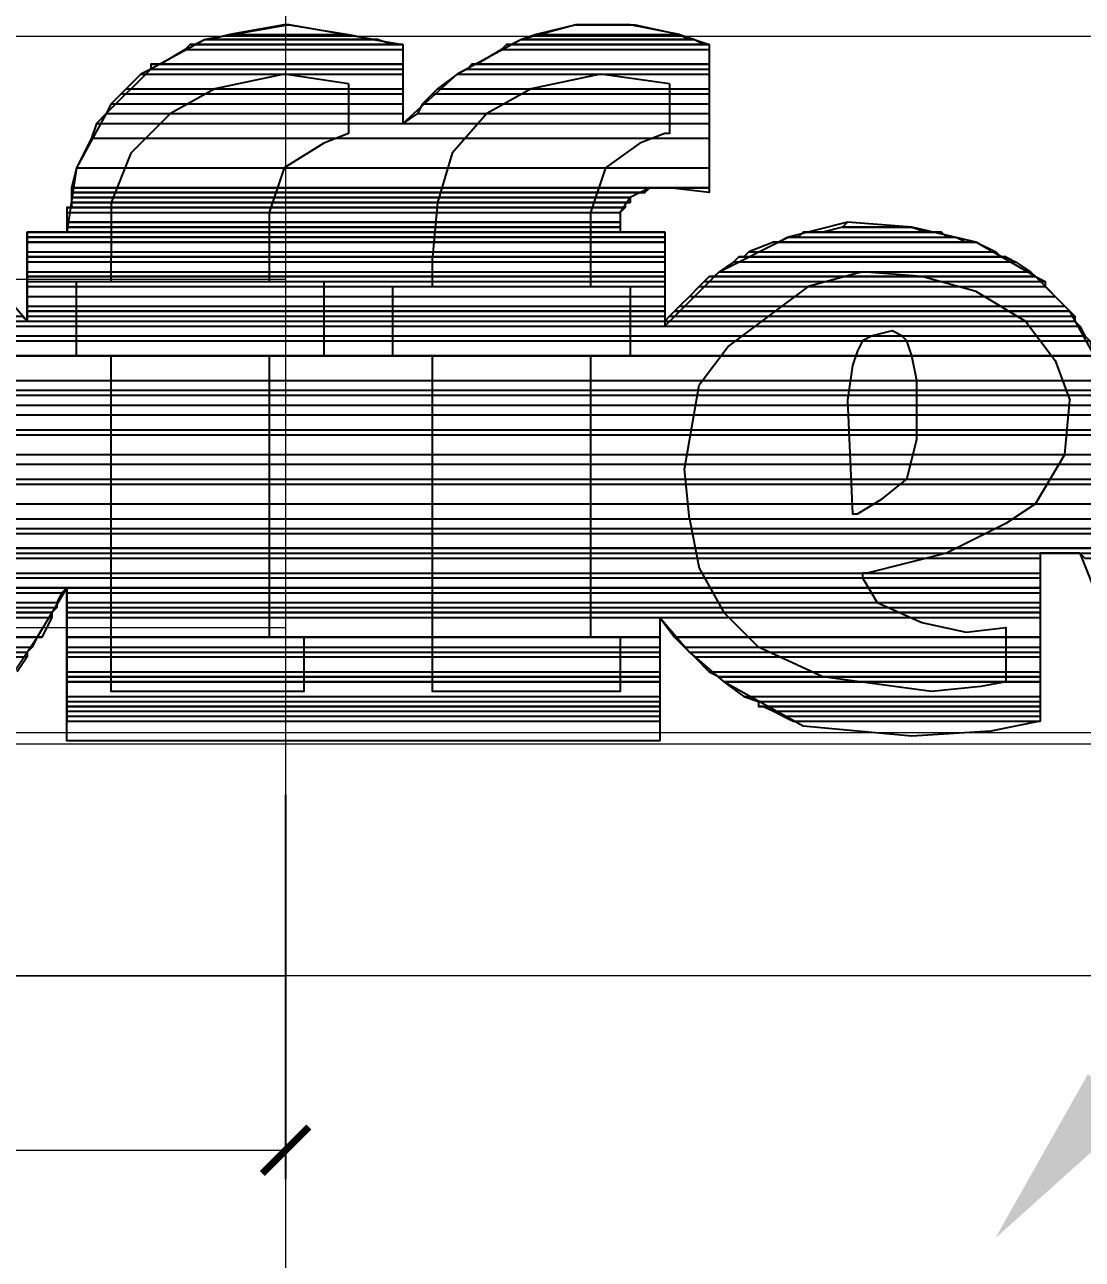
# Model space of a CAD drawing. Header units: millimetres. Extents: x 210628 to 232146, y -111309 to -91563.
# Drawn here: x 213888.7 to 213934.2, y -107154 to -107100.8 of the extents above; entities that cross this region are included whole.
import ezdxf
from ezdxf import colors
from ezdxf.entities.mleader import LeaderData, LeaderLine
from ezdxf.math import Vec2, Vec3

# ---------------------------------------------------------------- set-up
doc = ezdxf.new("R2010")
doc.units = ezdxf.units.MM
doc.header["$PDMODE"] = 2
doc.layers.get('0').update_dxf_attribs({"lineweight": 20})
for name, color, linetype, lineweight in [('ahsap gor', 24, 'Continuous', 20), ('demir-1', 103, 'Continuous', 20), ('KP', 167, 'Continuous', 30), ('t_görünüş', 45, 'Continuous', 25), ('t_tarama', 253, 'Continuous', 5), ('t_yazı', 23, 'Continuous', 25), ('ölçü', 251, 'Continuous', 5)]:
    doc.layers.add(name, color=color, linetype=linetype, lineweight=lineweight)
doc.styles.add('text2', font='calibri.ttf', dxfattribs={"width": 0.8})
doc.styles.add('Ölçü50', font='calibri.ttf', dxfattribs={"width": 0.7})
doc.dimstyles.new('olcu10', dxfattribs={"dimtxt": 9, "dimasz": 2, "dimexe": 1.25, "dimexo": 0.625, "dimgap": 0.5, "dimtad": 1, "dimdec": 1, "dimrnd": 0.5, "dimzin": 9, "dimtxsty": 'Ölçü50', "dimblk": 'ARCHTICK', "dimcen": 2, "dimclrd": 256, "dimclre": 256, "dimclrt": 6, "dimazin": 2, "dimtfac": 1, "dimtdec": 1, "dimtix": 1, "dimtmove": 0, "dimatfit": 3, "dimldrblk": 'ARCHTICK', "dimfxl": 1, "dimlwd": -1, "dimarcsym": 0})

# ---------------------------------------------------------------- blocks, each defined once
blk = doc.blocks.new('_ArchTick')
at = {"color": 0, "linetype": 'ByBlock', "const_width": 0.15}
blk.add_lwpolyline([(-0.5, -0.5), (0.5, 0.5)], dxfattribs=at)
blk = doc.blocks.new('*D98')
at = {"layer": 'DEFPOINTS', "color": 0, "transparency": 16777216}
for p in [(213657.886, -107133.368), (213899.884, -107133.368), (213899.884, -107149.3)]:
    blk.add_point(p, dxfattribs=at)
at = {"layer": 'ölçü', "lineweight": -2, "transparency": 16777216}
for p, q in [((213657.886, -107133.993), (213657.886, -107150.55)), ((213899.884, -107133.993), (213899.884, -107150.55))]:
    blk.add_line(p, q, dxfattribs=at)
at = {"layer": 'ölçü', "transparency": 16777216}
blk.add_line((213657.886, -107149.3), (213899.884, -107149.3), dxfattribs=at)
at = {"layer": 'ölçü', "transparency": 16777216, "xscale": 2, "yscale": 2, "zscale": 2, "rotation": 180}
blk.add_blockref('_ArchTick', (213657.886, -107149.3), dxfattribs=at)
at = {"layer": 'ölçü', "transparency": 16777216, "xscale": 2, "yscale": 2, "zscale": 2}
blk.add_blockref('_ArchTick', (213899.884, -107149.3), dxfattribs=at)
at = {"layer": 'ölçü', "color": 6, "transparency": 16777216, "insert": (213778.885, -107144.234), "char_height": 9, "attachment_point": 5, "style": 'Ölçü50'}
blk.add_mtext('242', dxfattribs=at)
blk = doc.blocks.new('logolutabela')
at = {"layer": 't_görünüş'}
for points in [[(410.55, 40.289), (405.727, 41.14), (400.903, 40.289)], [(405.444, 41.14), (402.322, 40.573), (409.131, 40.573)], [(405.444, 41.14), (405.727, 41.14), (409.131, 40.573)], [(428.141, 40.573), (425.304, 41.14), (422.183, 41.14), (419.062, 40.289)], [(422.183, 41.14), (419.913, 40.573), (428.141, 40.573)], [(423.035, 41.14), (422.183, 41.14), (425.588, 41.14)], [(422.183, 41.14), (425.588, 41.14), (428.141, 40.573)], [(423.035, 41.14), (425.588, 41.14)], [(402.322, 40.573), (401.187, 40.289), (410.55, 40.289)], [(402.322, 40.573), (409.131, 40.573), (410.55, 40.289)], [(419.913, 40.573), (419.062, 40.289), (428.709, 40.289)], [(419.913, 40.573), (428.141, 40.573), (428.709, 40.289)], [(428.141, 40.573), (429.844, 40.005), (429.844, 31.493), (427.574, 31.777), (426.439, 31.777), (425.304, 31.21), (424.736, 30.359), (424.736, 29.223), (427.29, 29.223), (427.29, 23.833), (430.411, 26.954), (434.383, 28.941)], [(400.903, 40.289), (397.783, 38.586), (395.229, 36.034), (393.527, 32.912), (392.959, 29.223)], [(399.768, 39.722), (398.351, 38.87), (412.253, 38.87)], [(400.052, 40.005), (399.768, 39.722), (412.253, 39.722)], [(399.768, 39.722), (412.253, 39.722), (412.253, 38.87)], [(400.336, 40.005), (400.052, 40.005), (412.253, 40.005)], [(400.052, 40.005), (412.253, 40.005), (412.253, 39.722)], [(400.903, 40.289), (400.336, 40.005), (411.685, 40.005)], [(400.336, 40.005), (412.253, 40.005)], [(401.187, 40.289), (400.903, 40.289), (410.55, 40.289)], [(400.903, 40.289), (410.834, 40.289)], [(400.903, 40.289), (410.834, 40.289), (411.685, 40.005)], [(410.55, 40.289), (412.253, 40.005), (412.253, 35.466)], [(419.062, 40.289), (415.374, 38.303), (412.253, 35.466)], [(417.927, 39.722), (416.508, 38.87), (429.844, 38.87)], [(418.211, 40.005), (417.927, 39.722), (429.844, 39.722)], [(417.927, 39.722), (429.844, 39.722), (429.844, 38.87)], [(418.495, 40.005), (418.211, 40.005), (429.844, 40.005)], [(418.211, 40.005), (429.844, 40.005), (429.844, 39.722)], [(419.062, 40.289), (418.495, 40.005), (429.56, 40.005)], [(418.495, 40.005), (429.844, 40.005)], [(419.062, 40.289), (428.993, 40.289)], [(419.062, 40.289), (428.993, 40.289), (429.56, 40.005)], [(397.216, 38.303), (396.364, 37.453), (412.253, 37.453)], [(397.783, 38.586), (397.216, 38.303), (412.253, 38.303)], [(397.216, 38.303), (412.253, 38.303), (412.253, 37.453)], [(398.351, 38.87), (397.783, 38.87), (412.253, 38.87)], [(397.783, 38.87), (397.783, 38.586), (412.253, 38.586)], [(397.783, 38.87), (412.253, 38.87), (412.253, 38.586)], [(397.783, 38.586), (412.253, 38.586), (412.253, 38.303)], [(409.131, 37.735), (405.444, 38.303), (401.471, 37.453)], [(415.374, 38.303), (414.239, 37.453), (429.844, 37.453)], [(415.942, 38.586), (415.374, 38.303), (429.844, 38.303)], [(415.374, 38.303), (429.844, 38.303), (429.844, 37.453)], [(416.224, 38.87), (415.942, 38.586), (429.844, 38.586)], [(415.942, 38.586), (429.844, 38.586), (429.844, 38.303)], [(416.508, 38.87), (416.224, 38.87), (429.844, 38.87)], [(416.224, 38.87), (429.844, 38.87), (429.844, 38.586)], [(427.574, 37.735), (423.602, 38.303), (419.63, 37.453)], [(409.131, 37.735), (409.131, 34.899), (407.714, 34.331), (405.444, 32.912), (404.592, 30.359), (404.592, 26.387), (407.714, 26.387), (407.714, 22.13), (404.592, 22.13), (404.592, 5.958), (406.579, 5.958)], [(427.574, 37.735), (427.574, 34.899), (427.29, 34.899), (425.871, 34.331), (423.886, 32.912), (423.035, 30.359), (423.035, 26.103), (425.304, 26.103), (425.304, 22.13), (423.035, 22.13), (423.035, 5.958), (424.736, 5.958)], [(401.471, 37.453), (398.918, 36.034), (396.648, 33.764), (395.513, 30.926), (395.513, 27.806)], [(396.08, 37.169), (395.513, 36.601), (412.253, 36.601)], [(396.364, 37.453), (396.08, 37.169), (412.253, 37.169)], [(396.08, 37.169), (412.253, 37.169), (412.253, 36.601)], [(396.364, 37.453), (412.253, 37.453), (412.253, 37.169)], [(413.955, 37.169), (413.388, 36.601), (429.844, 36.601)], [(414.239, 37.453), (413.955, 37.169), (429.844, 37.169)], [(419.63, 37.453), (417.076, 36.034), (415.09, 33.764), (414.239, 30.926), (413.955, 27.806)], [(413.955, 37.169), (429.844, 37.169), (429.844, 36.601)], [(414.239, 37.453), (429.844, 37.453), (429.844, 37.169)], [(395.513, 36.601), (395.229, 36.034), (412.253, 36.034)], [(395.513, 36.601), (412.253, 36.601), (412.253, 36.034)], [(413.388, 36.601), (413.104, 36.034), (429.844, 36.034)], [(413.388, 36.601), (429.844, 36.601), (429.844, 36.034)], [(394.662, 35.466), (394.378, 34.615), (429.844, 34.615)], [(395.229, 36.034), (394.662, 35.466), (412.253, 35.466)], [(394.662, 35.466), (429.844, 35.466), (429.844, 34.615)], [(395.229, 36.034), (412.253, 36.034), (412.253, 35.466)], [(413.104, 36.034), (412.253, 35.466), (429.844, 35.466)], [(413.104, 36.034), (429.844, 36.034), (429.844, 35.466)], [(394.378, 34.615), (393.527, 32.912), (429.844, 32.912)], [(394.378, 34.615), (429.844, 34.615), (429.844, 32.912)], [(393.527, 32.912), (393.243, 31.777), (429.844, 31.777)], [(393.527, 32.912), (429.844, 32.912), (429.844, 31.777)], [(393.243, 31.777), (393.243, 31.493), (426.155, 31.493)], [(393.243, 31.777), (426.439, 31.777), (426.155, 31.493)], [(393.243, 31.493), (426.155, 31.493), (425.871, 31.493)], [(393.243, 31.493), (393.243, 31.21), (425.304, 31.21)], [(393.243, 31.493), (425.871, 31.493), (425.304, 31.21)], [(393.243, 31.21), (393.243, 30.926), (425.304, 30.926)], [(393.243, 31.21), (425.304, 31.21), (425.304, 30.926)], [(426.439, 31.777), (429.844, 31.777)], [(427.006, 31.777), (429.844, 31.777)], [(427.574, 31.777), (429.844, 31.777), (429.844, 31.493)], [(393.243, 30.642), (392.959, 30.642), (425.02, 30.642)], [(392.959, 30.642), (392.959, 30.359), (424.736, 30.359)], [(392.959, 30.642), (425.02, 30.642), (424.736, 30.359)], [(393.243, 30.926), (425.304, 30.926), (425.02, 30.926)], [(393.243, 30.926), (393.243, 30.642), (425.02, 30.642)], [(393.243, 30.926), (425.02, 30.926), (425.02, 30.642)], [(392.959, 30.359), (392.959, 29.791), (424.736, 29.791)], [(392.959, 30.359), (424.736, 30.359), (424.736, 29.791)], [(392.959, 29.791), (392.959, 29.507), (424.736, 29.507)], [(392.959, 29.791), (424.736, 29.791), (424.736, 29.507)], [(445.165, 28.657), (441.476, 29.507), (437.788, 29.791), (434.383, 28.941)], [(437.788, 29.791), (437.504, 29.507), (441.476, 29.507)], [(390.69, 29.223), (390.69, 28.941), (427.29, 28.941)], [(390.69, 29.223), (427.29, 29.223), (427.29, 28.941)], [(390.69, 24.117), (390.69, 29.223), (392.959, 29.223)], [(392.959, 29.507), (392.959, 29.223), (424.736, 29.223)], [(392.959, 29.507), (424.736, 29.507), (424.736, 29.223)], [(435.234, 29.223), (434.951, 28.941), (443.462, 28.941)], [(435.802, 29.223), (435.234, 29.223), (443.179, 29.223)], [(435.234, 29.223), (443.179, 29.223), (443.462, 28.941)], [(436.086, 29.223), (435.802, 29.223), (442.895, 29.223)], [(435.802, 29.223), (443.179, 29.223)], [(436.369, 29.223), (436.086, 29.223), (442.611, 29.223)], [(436.086, 29.223), (442.895, 29.223)], [(437.504, 29.507), (436.369, 29.223), (442.327, 29.223)], [(436.369, 29.223), (442.611, 29.223)], [(437.504, 29.507), (441.476, 29.507), (442.327, 29.223)], [(390.69, 28.941), (390.69, 28.657), (427.29, 28.657)], [(390.69, 28.941), (427.29, 28.941), (427.29, 28.657)], [(390.69, 28.657), (390.69, 28.089), (427.29, 28.089)], [(390.69, 28.657), (427.29, 28.657), (427.29, 28.089)], [(433.532, 28.657), (432.114, 28.089), (446.3, 28.089)], [(433.816, 28.657), (433.532, 28.657), (444.881, 28.657)], [(433.532, 28.657), (445.165, 28.657)], [(433.532, 28.657), (445.165, 28.657), (446.3, 28.089)], [(434.383, 28.941), (433.816, 28.657), (444.597, 28.657)], [(433.816, 28.657), (444.881, 28.657)], [(434.951, 28.941), (434.383, 28.941), (444.03, 28.941)], [(434.383, 28.941), (444.03, 28.941), (444.597, 28.657)], [(434.951, 28.941), (444.03, 28.941)], [(448.57, 26.671), (445.165, 28.657)], [(390.69, 24.117), (388.704, 26.387), (386.434, 27.806)], [(390.69, 28.089), (390.69, 27.806), (427.29, 27.806)], [(390.69, 28.089), (427.29, 28.089), (427.29, 27.806)], [(390.69, 27.806), (390.69, 27.522), (427.29, 27.522)], [(390.69, 27.806), (427.29, 27.806), (427.29, 27.522)], [(406.579, 5.958), (406.579, 2.838), (395.513, 2.838), (395.513, 22.13), (393.527, 22.13), (393.527, 26.387), (395.513, 26.387), (395.513, 27.806)], [(424.736, 5.958), (424.736, 2.838), (413.955, 2.838), (413.955, 22.13), (411.685, 22.13), (411.685, 26.103), (413.955, 26.103), (413.955, 27.806)], [(431.546, 27.806), (431.263, 27.522), (447.435, 27.522)], [(431.83, 27.806), (431.546, 27.806), (446.868, 27.806)], [(431.546, 27.806), (446.868, 27.806), (447.435, 27.522)], [(432.114, 28.089), (431.83, 27.806), (446.584, 27.806)], [(431.83, 27.806), (446.868, 27.806)], [(432.114, 28.089), (446.3, 28.089), (446.584, 27.806)], [(390.69, 27.522), (390.69, 26.954), (427.29, 26.954)], [(390.69, 27.522), (427.29, 27.522), (427.29, 26.954)], [(390.69, 26.954), (390.69, 26.671), (427.29, 26.671)], [(390.69, 26.954), (427.29, 26.954), (427.29, 26.671)], [(430.411, 26.954), (430.128, 26.671), (448.57, 26.671)], [(431.263, 27.522), (430.411, 26.954), (448.286, 26.954)], [(430.411, 26.954), (448.286, 26.954), (448.57, 26.671)], [(431.263, 27.522), (447.435, 27.522), (448.286, 26.954)], [(445.165, 25.819), (442.044, 26.671), (438.639, 26.954), (435.518, 26.103)], [(390.69, 26.671), (390.69, 26.387), (427.29, 26.387)], [(390.69, 26.671), (427.29, 26.671), (427.29, 26.387)], [(390.69, 26.387), (390.69, 26.103), (427.29, 26.103)], [(390.69, 26.387), (427.29, 26.387), (427.29, 26.103)], [(429.56, 26.387), (429.276, 26.103), (449.138, 26.103)], [(429.844, 26.671), (429.56, 26.387), (449.138, 26.387)], [(429.56, 26.387), (449.138, 26.387), (449.138, 26.103)], [(430.128, 26.671), (429.844, 26.671), (448.57, 26.671)], [(429.844, 26.671), (448.57, 26.671), (449.138, 26.387)], [(451.974, 22.13), (450.555, 24.684), (448.57, 26.671)], [(390.69, 26.103), (390.69, 25.536), (427.29, 25.536)], [(390.69, 26.103), (427.29, 26.103), (427.29, 25.536)], [(390.69, 25.536), (390.69, 24.968), (427.29, 24.968)], [(390.69, 25.536), (427.29, 25.536), (427.29, 24.968)], [(428.709, 25.536), (428.141, 24.968), (450.272, 24.968)], [(429.276, 26.103), (428.709, 25.536), (449.704, 25.536)], [(428.709, 25.536), (449.704, 25.536), (450.272, 24.968)], [(429.276, 26.103), (449.138, 26.103), (449.704, 25.536)], [(435.518, 26.103), (433.248, 24.4)], [(445.165, 25.819), (448.003, 24.117), (449.704, 21.847), (450.555, 19.578)], [(390.69, 24.968), (390.69, 24.684), (427.29, 24.684)], [(390.69, 24.968), (427.29, 24.968), (427.29, 24.684)], [(428.141, 24.968), (427.858, 24.684), (450.555, 24.684)], [(428.141, 24.968), (450.272, 24.968), (450.555, 24.684)], [(367.424, 24.117), (367.14, 23.833), (427.29, 23.833)], [(367.707, 24.4), (367.424, 24.117), (390.69, 24.117)], [(367.424, 24.117), (427.29, 24.117), (427.29, 23.833)], [(367.707, 24.4), (390.406, 24.4), (390.69, 24.117)], [(390.69, 24.684), (390.69, 24.4), (427.29, 24.4)], [(390.69, 24.684), (427.29, 24.684), (427.29, 24.4)], [(390.69, 24.4), (390.69, 24.117), (427.29, 24.117)], [(390.69, 24.4), (427.29, 24.4), (427.29, 24.117)], [(427.574, 24.4), (427.29, 24.117), (450.839, 24.117)], [(427.29, 24.117), (427.29, 23.833), (451.123, 23.833)], [(427.29, 24.117), (450.839, 24.117), (451.123, 23.833)], [(427.858, 24.684), (427.574, 24.4), (450.839, 24.4)], [(427.574, 24.4), (450.839, 24.4), (450.839, 24.117)], [(427.858, 24.684), (450.555, 24.684), (450.839, 24.4)], [(433.248, 24.4), (430.979, 22.698), (429.276, 20.429)], [(367.14, 23.833), (366.572, 23.266), (451.407, 23.266)], [(367.14, 23.833), (451.123, 23.833), (451.407, 23.266)], [(438.356, 13.051), (439.775, 13.902), (441.192, 15.037), (441.76, 17.307), (441.76, 20.713), (441.476, 22.13), (441.192, 22.982), (440.91, 23.266), (440.342, 23.549), (439.207, 23.266), (438.639, 22.982), (438.356, 22.414), (438.072, 21.563), (437.788, 19.578), (438.072, 13.051), (438.356, 13.051)], [(366.29, 22.982), (366.006, 22.13), (451.974, 22.13)], [(366.572, 23.266), (366.29, 22.982), (451.69, 22.982)], [(366.29, 22.982), (451.69, 22.982), (451.974, 22.13)], [(366.572, 23.266), (451.407, 23.266), (451.69, 22.982)], [(366.006, 22.13), (365.438, 20.713), (491.979, 20.713)], [(366.006, 22.13), (494.249, 22.13), (491.979, 20.713)], [(365.438, 20.713), (365.155, 20.145), (491.128, 20.145)], [(365.438, 20.713), (491.979, 20.713), (491.128, 20.145)], [(365.155, 19.861), (364.871, 19.294), (491.979, 19.294)], [(365.155, 20.145), (365.155, 19.861), (491.412, 19.861)], [(365.155, 20.145), (491.128, 20.145), (491.412, 19.861)], [(365.155, 19.861), (491.412, 19.861), (491.979, 19.294)], [(428.709, 12.767), (428.425, 15.605), (429.276, 20.429)], [(364.871, 19.294), (364.871, 18.726), (492.547, 18.726)], [(364.871, 19.294), (491.979, 19.294), (492.547, 18.726)], [(448.57, 13.619), (450.272, 16.456), (450.555, 19.578)], [(364.871, 18.726), (364.587, 17.875), (493.398, 17.875)], [(364.871, 18.726), (492.547, 18.726), (493.398, 17.875)], [(364.587, 17.875), (364.587, 17.591), (493.398, 17.591)], [(364.587, 17.875), (493.398, 17.875), (493.398, 17.591)], [(364.587, 17.591), (364.303, 16.456), (494.533, 16.456)], [(364.587, 17.591), (493.398, 17.591), (494.533, 16.456)], [(364.303, 16.456), (364.303, 15.889), (494.817, 15.889)], [(364.303, 16.456), (494.533, 16.456), (494.817, 15.889)], [(364.303, 15.889), (364.303, 15.037), (495.384, 15.037)], [(364.303, 15.889), (494.817, 15.889), (495.384, 15.037)], [(364.303, 15.037), (364.303, 14.754), (495.384, 14.754)], [(364.303, 15.037), (495.384, 15.037), (495.384, 14.754)], [(364.303, 14.754), (364.303, 13.619), (495.952, 13.619)], [(364.303, 14.754), (495.384, 14.754), (495.952, 13.619)], [(364.303, 13.619), (364.303, 12.767), (495.952, 12.767)], [(364.303, 13.619), (495.952, 13.619), (495.952, 12.767)], [(448.57, 13.619), (446.868, 12.485), (443.462, 10.782), (438.923, 9.647), (438.639, 9.647), (438.639, 9.363), (439.491, 7.944), (442.044, 6.809), (444.597, 6.242), (446.868, 6.526), (446.868, 3.405), (445.449, 3.121)], [(364.303, 12.767), (364.303, 12.201), (496.236, 12.201)], [(364.303, 12.767), (495.952, 12.767), (496.236, 12.201)], [(428.709, 12.767), (429.276, 9.931), (430.695, 7.377), (432.682, 5.391)], [(357.778, 12.201), (357.494, 11.917), (496.236, 11.917)], [(357.778, 12.201), (496.236, 12.201), (496.236, 11.917)], [(357.494, 11.917), (357.21, 11.066), (496.236, 11.066)], [(357.494, 11.917), (496.236, 11.917), (496.236, 11.066)], [(357.21, 11.066), (357.21, 10.782), (496.236, 10.782)], [(357.21, 11.066), (496.236, 11.066), (496.236, 10.782)], [(357.21, 10.782), (357.21, 10.498), (448.854, 10.498)], [(357.21, 10.782), (448.854, 10.782), (448.854, 10.498)], [(451.123, 10.782), (448.854, 10.782), (448.854, 1.135), (446.016, 0.568), (441.476, 0.284), (435.234, 0.851), (430.695, 3.405)], [(451.123, 10.782), (451.407, 10.498), (496.236, 10.498)], [(451.123, 10.782), (496.236, 10.782), (496.236, 10.498)], [(451.123, 10.782), (452.258, 7.944), (454.244, 5.391), (456.514, 3.405)], [(357.21, 10.498), (356.927, 9.647), (448.854, 9.647)], [(357.21, 10.498), (448.854, 10.498), (448.854, 9.647)], [(356.643, 9.363), (356.075, 8.796), (448.854, 8.796)], [(356.927, 9.647), (356.643, 9.363), (448.854, 9.363)], [(356.643, 9.363), (448.854, 9.363), (448.854, 8.796)], [(356.927, 9.647), (448.854, 9.647), (448.854, 9.363)], [(336.782, 8.512), (337.065, 7.944), (392.392, 7.944)], [(336.782, 8.512), (392.675, 8.512), (392.392, 7.944)], [(355.792, 8.796), (354.94, 8.512), (392.675, 8.512)], [(356.075, 8.796), (355.792, 8.796), (392.959, 8.796)], [(355.792, 8.796), (392.959, 8.796), (392.675, 8.512)], [(427.006, 7.093), (427.006, 0), (392.959, 0), (392.959, 8.796), (391.258, 5.958)], [(392.959, 8.796), (392.959, 8.512), (448.854, 8.512)], [(392.959, 8.796), (448.854, 8.796), (448.854, 8.512)], [(392.959, 8.512), (392.959, 7.944), (448.854, 7.944)], [(392.959, 8.512), (448.854, 8.512), (448.854, 7.944)], [(337.065, 7.944), (337.349, 7.661), (392.392, 7.661)], [(337.065, 7.944), (392.392, 7.944), (392.392, 7.661)], [(392.959, 7.944), (392.959, 7.661), (448.854, 7.661)], [(392.959, 7.944), (448.854, 7.944), (448.854, 7.661)], [(337.349, 7.661), (337.349, 7.377), (392.108, 7.377)], [(337.349, 7.661), (392.392, 7.661), (392.108, 7.377)], [(337.349, 7.377), (337.349, 7.093), (392.108, 7.093)], [(337.349, 7.377), (392.108, 7.377), (392.108, 7.093)], [(337.349, 7.093), (338.2, 5.958), (391.54, 5.958)], [(337.349, 7.093), (392.108, 7.093), (391.54, 5.958)], [(392.959, 7.661), (392.959, 7.377), (448.854, 7.377)], [(392.959, 7.661), (448.854, 7.661), (448.854, 7.377)], [(392.959, 7.377), (392.959, 7.093), (448.854, 7.093)], [(392.959, 7.377), (448.854, 7.377), (448.854, 7.093)], [(392.959, 7.093), (392.959, 5.958), (427.006, 5.958)], [(392.959, 7.093), (427.006, 7.093), (427.006, 5.958)], [(427.006, 7.093), (427.858, 5.958), (448.854, 5.958)], [(427.006, 7.093), (448.854, 7.093), (448.854, 5.958)], [(427.006, 7.093), (428.709, 5.107), (430.695, 3.405)], [(338.2, 5.958), (391.54, 5.958)], [(338.484, 5.958), (391.54, 5.958), (391.258, 5.958)], [(338.484, 5.958), (338.768, 5.391), (390.974, 5.391)], [(338.484, 5.958), (391.258, 5.958), (390.974, 5.391)], [(384.164, 0), (387.001, 1.419), (389.555, 3.405), (391.258, 5.958)], [(392.959, 5.958), (392.959, 5.391), (427.006, 5.391)], [(392.959, 5.958), (427.006, 5.958), (427.006, 5.391)], [(427.858, 5.958), (428.425, 5.391), (448.854, 5.391)], [(427.858, 5.958), (448.854, 5.958), (448.854, 5.391)], [(338.768, 5.391), (339.052, 5.107), (390.69, 5.107)], [(338.768, 5.391), (390.974, 5.391), (390.69, 5.107)], [(339.052, 5.107), (339.335, 4.823), (390.69, 4.823)], [(339.052, 5.107), (390.69, 5.107), (390.69, 4.823)], [(392.959, 5.391), (392.959, 5.107), (427.006, 5.107)], [(392.959, 5.391), (427.006, 5.391), (427.006, 5.107)], [(392.959, 5.107), (392.959, 4.823), (427.006, 4.823)], [(392.959, 5.107), (427.006, 5.107), (427.006, 4.823)], [(428.425, 5.391), (428.709, 5.107), (448.854, 5.107)], [(428.425, 5.391), (448.854, 5.391), (448.854, 5.107)], [(428.709, 5.107), (428.993, 4.823), (448.854, 4.823)], [(428.709, 5.107), (448.854, 5.107), (448.854, 4.823)], [(445.449, 3.121), (442.611, 2.838), (436.369, 3.689), (432.682, 5.391)], [(339.335, 4.823), (390.69, 4.823), (390.123, 3.973)], [(392.959, 4.823), (392.959, 3.973), (427.006, 3.973)], [(392.959, 4.823), (427.006, 4.823), (427.006, 3.973)], [(428.993, 4.823), (429.844, 3.973), (448.854, 3.973)], [(428.993, 4.823), (448.854, 4.823), (448.854, 3.973)], [(392.959, 3.973), (392.959, 3.689), (427.006, 3.689)], [(392.959, 3.973), (427.006, 3.973), (427.006, 3.689)], [(392.959, 3.689), (392.959, 3.405), (427.006, 3.405)], [(392.959, 3.689), (427.006, 3.689), (427.006, 3.405)], [(429.844, 3.973), (430.411, 3.689), (448.854, 3.689)], [(429.844, 3.973), (448.854, 3.973), (448.854, 3.689)], [(430.411, 3.689), (430.695, 3.405), (448.854, 3.405)], [(430.411, 3.689), (448.854, 3.689), (448.854, 3.405)], [(392.959, 3.405), (392.959, 2.554), (427.006, 2.554)], [(392.959, 3.405), (427.006, 3.405), (427.006, 2.554)], [(430.695, 3.405), (431.83, 2.554), (448.854, 2.554)], [(430.695, 3.405), (448.854, 3.405), (448.854, 2.554)], [(392.959, 2.554), (392.959, 2.27), (427.006, 2.27)], [(392.959, 2.554), (427.006, 2.554), (427.006, 2.27)], [(392.959, 2.27), (392.959, 1.987), (427.006, 1.987)], [(392.959, 2.27), (427.006, 2.27), (427.006, 1.987)], [(431.83, 2.554), (432.682, 2.27), (448.854, 2.27)], [(431.83, 2.554), (448.854, 2.554), (448.854, 2.27)], [(432.682, 2.27), (432.682, 1.987), (448.854, 1.987)], [(432.682, 2.27), (448.854, 2.27), (448.854, 1.987)], [(392.959, 1.987), (392.959, 1.703), (427.006, 1.703)], [(392.959, 1.987), (427.006, 1.987), (427.006, 1.703)], [(392.959, 1.703), (392.959, 1.419), (427.006, 1.419)], [(392.959, 1.703), (427.006, 1.703), (427.006, 1.419)], [(392.959, 1.419), (392.959, 1.135), (427.006, 1.135)], [(392.959, 1.419), (427.006, 1.419), (427.006, 1.135)], [(432.682, 1.987), (448.854, 1.987)], [(432.964, 1.987), (433.532, 1.703), (448.854, 1.703)], [(432.964, 1.987), (448.854, 1.987), (448.854, 1.703)], [(433.532, 1.703), (434.099, 1.419), (448.854, 1.419)], [(433.532, 1.703), (448.854, 1.703), (448.854, 1.419)], [(434.099, 1.419), (434.667, 1.135), (448.854, 1.135)], [(434.099, 1.419), (448.854, 1.419), (448.854, 1.135)]]:
    blk.add_lwpolyline(points, dxfattribs=at)
for points in [[(405.444, 41.14), (405.444, 41.14), (405.727, 41.14), (405.727, 41.14), (405.727, 41.14), (405.444, 41.14), (405.444, 41.14)], [(423.035, 41.14), (423.035, 41.14), (425.304, 41.14), (425.304, 41.14), (425.304, 41.14), (423.035, 41.14), (423.035, 41.14)], [(400.052, 40.005), (400.052, 40.005), (412.253, 40.005), (412.253, 40.005), (412.253, 40.005), (400.052, 40.005), (400.052, 40.005)], [(400.052, 40.005), (400.052, 40.005), (412.253, 40.005), (412.253, 40.005), (412.253, 40.005), (400.052, 40.005), (400.052, 40.005)], [(400.903, 40.289), (400.903, 40.289), (410.55, 40.289), (410.55, 40.289), (410.55, 40.289), (400.903, 40.289), (400.903, 40.289)], [(400.903, 40.289), (400.903, 40.289), (410.55, 40.289), (410.55, 40.289), (410.55, 40.289), (400.903, 40.289), (400.903, 40.289)], [(400.903, 40.289), (400.903, 40.289), (410.834, 40.289), (410.834, 40.289), (410.834, 40.289), (400.903, 40.289), (400.903, 40.289)], [(401.187, 40.289), (401.187, 40.289), (410.55, 40.289), (410.55, 40.289), (410.55, 40.289), (401.187, 40.289), (401.187, 40.289)], [(418.211, 40.005), (418.211, 40.005), (429.844, 40.005), (429.844, 40.005), (429.844, 40.005), (418.211, 40.005), (418.211, 40.005)], [(418.211, 40.005), (418.211, 40.005), (429.844, 40.005), (429.844, 40.005), (429.844, 40.005), (418.211, 40.005), (418.211, 40.005)], [(419.062, 40.289), (419.062, 40.289), (428.709, 40.289), (428.709, 40.289), (428.709, 40.289), (419.062, 40.289), (419.062, 40.289)], [(419.062, 40.289), (419.062, 40.289), (428.709, 40.289), (428.709, 40.289), (428.709, 40.289), (419.062, 40.289), (419.062, 40.289)], [(419.062, 40.289), (419.062, 40.289), (428.709, 40.289), (428.709, 40.289), (428.709, 40.289), (419.062, 40.289), (419.062, 40.289)], [(419.062, 40.289), (419.062, 40.289), (428.709, 40.289), (428.709, 40.289), (428.709, 40.289), (419.062, 40.289), (419.062, 40.289)], [(419.062, 40.289), (419.062, 40.289), (428.993, 40.289), (428.993, 40.289), (428.993, 40.289), (419.062, 40.289), (419.062, 40.289)], [(398.351, 38.87), (398.351, 38.87), (412.253, 38.87), (412.253, 38.87), (412.253, 38.87), (398.351, 38.87), (398.351, 38.87)], [(416.508, 38.87), (416.508, 38.87), (429.844, 38.87), (429.844, 38.87), (429.844, 38.87), (416.508, 38.87), (416.508, 38.87)], [(393.243, 31.777), (393.243, 31.777), (426.439, 31.777), (426.439, 31.777), (426.439, 31.777), (393.243, 31.777), (393.243, 31.777)], [(393.243, 31.777), (393.243, 31.777), (426.439, 31.777), (426.439, 31.777), (426.439, 31.777), (393.243, 31.777), (393.243, 31.777)], [(393.243, 31.777), (393.243, 31.777), (426.439, 31.777), (426.439, 31.777), (426.439, 31.777), (393.243, 31.777), (393.243, 31.777)], [(393.243, 31.777), (393.243, 31.777), (426.439, 31.777), (426.439, 31.777), (426.439, 31.777), (393.243, 31.777), (393.243, 31.777)], [(393.243, 31.493), (393.243, 31.493), (425.871, 31.493), (425.871, 31.493), (425.871, 31.493), (393.243, 31.493), (393.243, 31.493)], [(393.243, 31.21), (393.243, 31.21), (425.304, 31.21), (425.304, 31.21), (425.304, 31.21), (393.243, 31.21), (393.243, 31.21)], [(393.243, 31.21), (393.243, 31.21), (425.304, 31.21), (425.304, 31.21), (425.304, 31.21), (393.243, 31.21), (393.243, 31.21)], [(393.243, 31.21), (393.243, 31.21), (425.304, 31.21), (425.304, 31.21), (425.304, 31.21), (393.243, 31.21), (393.243, 31.21)], [(393.243, 31.21), (393.243, 31.21), (425.304, 31.21), (425.304, 31.21), (425.304, 31.21), (393.243, 31.21), (393.243, 31.21)], [(426.439, 31.777), (426.439, 31.777), (429.844, 31.777), (429.844, 31.777), (429.844, 31.777), (426.439, 31.777), (426.439, 31.777)], [(427.006, 31.777), (427.006, 31.777), (429.844, 31.777), (429.844, 31.777), (429.844, 31.777), (427.006, 31.777), (427.006, 31.777)], [(393.243, 30.926), (393.243, 30.926), (425.02, 30.926), (425.02, 30.926), (425.02, 30.926), (393.243, 30.926), (393.243, 30.926)], [(393.243, 30.642), (393.243, 30.642), (425.02, 30.642), (425.02, 30.642), (425.02, 30.642), (393.243, 30.642), (393.243, 30.642)], [(393.243, 30.642), (393.243, 30.642), (425.02, 30.642), (425.02, 30.642), (425.02, 30.642), (393.243, 30.642), (393.243, 30.642)], [(393.243, 30.642), (393.243, 30.642), (425.02, 30.642), (425.02, 30.642), (425.02, 30.642), (393.243, 30.642), (393.243, 30.642)], [(392.959, 29.791), (392.959, 29.791), (424.736, 29.791), (424.736, 29.791), (424.736, 29.791), (392.959, 29.791), (392.959, 29.791)], [(392.959, 29.791), (392.959, 29.791), (424.736, 29.791), (424.736, 29.791), (424.736, 29.791), (392.959, 29.791), (392.959, 29.791)], [(392.959, 29.791), (392.959, 29.791), (424.736, 29.791), (424.736, 29.791), (424.736, 29.791), (392.959, 29.791), (392.959, 29.791)], [(392.959, 29.791), (392.959, 29.791), (424.736, 29.791), (424.736, 29.791), (424.736, 29.791), (392.959, 29.791), (392.959, 29.791)], [(390.69, 29.223), (390.69, 29.223), (392.959, 29.223), (392.959, 29.223), (392.959, 29.223), (390.69, 29.223), (390.69, 29.223)], [(392.959, 29.507), (392.959, 29.507), (424.736, 29.507), (424.736, 29.507), (424.736, 29.507), (392.959, 29.507), (392.959, 29.507)], [(392.959, 29.507), (392.959, 29.507), (424.736, 29.507), (424.736, 29.507), (424.736, 29.507), (392.959, 29.507), (392.959, 29.507)], [(392.959, 29.223), (392.959, 29.223), (424.736, 29.223), (424.736, 29.223), (424.736, 29.223), (392.959, 29.223), (392.959, 29.223)], [(392.959, 29.223), (392.959, 29.223), (424.736, 29.223), (424.736, 29.223), (424.736, 29.223), (392.959, 29.223), (392.959, 29.223)], [(392.959, 29.223), (392.959, 29.223), (424.736, 29.223), (424.736, 29.223), (424.736, 29.223), (392.959, 29.223), (392.959, 29.223)], [(392.959, 29.223), (392.959, 29.223), (424.736, 29.223), (424.736, 29.223), (424.736, 29.223), (392.959, 29.223), (392.959, 29.223)], [(392.959, 29.223), (392.959, 29.223), (427.29, 29.223), (427.29, 29.223), (427.29, 29.223), (392.959, 29.223), (392.959, 29.223)], [(392.959, 29.223), (392.959, 29.223), (427.29, 29.223), (427.29, 29.223), (427.29, 29.223), (392.959, 29.223), (392.959, 29.223)], [(392.959, 29.223), (392.959, 29.223), (427.29, 29.223), (427.29, 29.223), (427.29, 29.223), (392.959, 29.223), (392.959, 29.223)], [(392.959, 29.223), (392.959, 29.223), (427.29, 29.223), (427.29, 29.223), (427.29, 29.223), (392.959, 29.223), (392.959, 29.223)], [(424.736, 29.223), (424.736, 29.223), (427.29, 29.223), (427.29, 29.223), (427.29, 29.223), (424.736, 29.223), (424.736, 29.223)], [(435.234, 29.223), (435.234, 29.223), (443.179, 29.223), (443.179, 29.223), (443.179, 29.223), (435.234, 29.223), (435.234, 29.223)], [(435.234, 29.223), (435.234, 29.223), (443.179, 29.223), (443.179, 29.223), (443.179, 29.223), (435.234, 29.223), (435.234, 29.223)], [(437.504, 29.507), (437.504, 29.507), (441.476, 29.507), (441.476, 29.507), (441.476, 29.507), (437.504, 29.507), (437.504, 29.507)], [(437.504, 29.507), (437.504, 29.507), (441.476, 29.507), (441.476, 29.507), (441.476, 29.507), (437.504, 29.507), (437.504, 29.507)], [(390.69, 28.941), (390.69, 28.941), (427.29, 28.941), (427.29, 28.941), (427.29, 28.941), (390.69, 28.941), (390.69, 28.941)], [(390.69, 28.941), (390.69, 28.941), (427.29, 28.941), (427.29, 28.941), (427.29, 28.941), (390.69, 28.941), (390.69, 28.941)], [(390.69, 28.657), (390.69, 28.657), (427.29, 28.657), (427.29, 28.657), (427.29, 28.657), (390.69, 28.657), (390.69, 28.657)], [(390.69, 28.657), (390.69, 28.657), (427.29, 28.657), (427.29, 28.657), (427.29, 28.657), (390.69, 28.657), (390.69, 28.657)], [(390.69, 28.657), (390.69, 28.657), (427.29, 28.657), (427.29, 28.657), (427.29, 28.657), (390.69, 28.657), (390.69, 28.657)], [(390.69, 28.657), (390.69, 28.657), (427.29, 28.657), (427.29, 28.657), (427.29, 28.657), (390.69, 28.657), (390.69, 28.657)], [(433.532, 28.657), (433.532, 28.657), (445.165, 28.657), (445.165, 28.657), (445.165, 28.657), (433.532, 28.657), (433.532, 28.657)], [(390.69, 27.806), (390.69, 27.806), (427.29, 27.806), (427.29, 27.806), (427.29, 27.806), (390.69, 27.806), (390.69, 27.806)], [(390.69, 27.806), (390.69, 27.806), (427.29, 27.806), (427.29, 27.806), (427.29, 27.806), (390.69, 27.806), (390.69, 27.806)], [(390.69, 27.806), (390.69, 27.806), (427.29, 27.806), (427.29, 27.806), (427.29, 27.806), (390.69, 27.806), (390.69, 27.806)], [(390.69, 27.806), (390.69, 27.806), (427.29, 27.806), (427.29, 27.806), (427.29, 27.806), (390.69, 27.806), (390.69, 27.806)], [(390.69, 27.806), (390.69, 27.806), (427.29, 27.806), (427.29, 27.806), (427.29, 27.806), (390.69, 27.806), (390.69, 27.806)], [(390.69, 27.806), (390.69, 27.806), (427.29, 27.806), (427.29, 27.806), (427.29, 27.806), (390.69, 27.806), (390.69, 27.806)], [(390.69, 27.806), (390.69, 27.806), (427.29, 27.806), (427.29, 27.806), (427.29, 27.806), (390.69, 27.806), (390.69, 27.806)], [(390.69, 27.806), (390.69, 27.806), (427.29, 27.806), (427.29, 27.806), (427.29, 27.806), (390.69, 27.806), (390.69, 27.806)], [(431.546, 27.806), (431.546, 27.806), (446.868, 27.806), (446.868, 27.806), (446.868, 27.806), (431.546, 27.806), (431.546, 27.806)], [(431.546, 27.806), (431.546, 27.806), (446.868, 27.806), (446.868, 27.806), (446.868, 27.806), (431.546, 27.806), (431.546, 27.806)], [(431.83, 27.806), (431.83, 27.806), (446.868, 27.806), (446.868, 27.806), (446.868, 27.806), (431.83, 27.806), (431.83, 27.806)], [(431.83, 27.806), (431.83, 27.806), (446.868, 27.806), (446.868, 27.806), (446.868, 27.806), (431.83, 27.806), (431.83, 27.806)], [(431.83, 27.806), (431.83, 27.806), (446.868, 27.806), (446.868, 27.806), (446.868, 27.806), (431.83, 27.806), (431.83, 27.806)], [(431.83, 27.806), (431.83, 27.806), (446.868, 27.806), (446.868, 27.806), (446.868, 27.806), (431.83, 27.806), (431.83, 27.806)], [(390.69, 26.671), (390.69, 26.671), (427.29, 26.671), (427.29, 26.671), (427.29, 26.671), (390.69, 26.671), (390.69, 26.671)], [(390.69, 26.671), (390.69, 26.671), (427.29, 26.671), (427.29, 26.671), (427.29, 26.671), (390.69, 26.671), (390.69, 26.671)], [(390.69, 26.671), (390.69, 26.671), (427.29, 26.671), (427.29, 26.671), (427.29, 26.671), (390.69, 26.671), (390.69, 26.671)], [(390.69, 26.671), (390.69, 26.671), (427.29, 26.671), (427.29, 26.671), (427.29, 26.671), (390.69, 26.671), (390.69, 26.671)], [(430.128, 26.671), (430.128, 26.671), (448.57, 26.671), (448.57, 26.671), (448.57, 26.671), (430.128, 26.671), (430.128, 26.671)], [(430.128, 26.671), (430.128, 26.671), (448.57, 26.671), (448.57, 26.671), (448.57, 26.671), (430.128, 26.671), (430.128, 26.671)], [(430.128, 26.671), (430.128, 26.671), (448.57, 26.671), (448.57, 26.671), (448.57, 26.671), (430.128, 26.671), (430.128, 26.671)], [(390.69, 24.684), (390.69, 24.684), (427.29, 24.684), (427.29, 24.684), (427.29, 24.684), (390.69, 24.684), (390.69, 24.684)], [(390.69, 24.684), (390.69, 24.684), (427.29, 24.684), (427.29, 24.684), (427.29, 24.684), (390.69, 24.684), (390.69, 24.684)], [(390.69, 24.684), (390.69, 24.684), (427.29, 24.684), (427.29, 24.684), (427.29, 24.684), (390.69, 24.684), (390.69, 24.684)], [(390.69, 24.684), (390.69, 24.684), (427.29, 24.684), (427.29, 24.684), (427.29, 24.684), (390.69, 24.684), (390.69, 24.684)], [(390.69, 24.684), (390.69, 24.684), (427.29, 24.684), (427.29, 24.684), (427.29, 24.684), (390.69, 24.684), (390.69, 24.684)], [(390.69, 24.684), (390.69, 24.684), (427.29, 24.684), (427.29, 24.684), (427.29, 24.684), (390.69, 24.684), (390.69, 24.684)], [(427.858, 24.684), (427.858, 24.684), (450.555, 24.684), (450.555, 24.684), (450.555, 24.684), (427.858, 24.684), (427.858, 24.684)], [(427.858, 24.684), (427.858, 24.684), (450.555, 24.684), (450.555, 24.684), (450.555, 24.684), (427.858, 24.684), (427.858, 24.684)], [(427.858, 24.684), (427.858, 24.684), (450.555, 24.684), (450.555, 24.684), (450.555, 24.684), (427.858, 24.684), (427.858, 24.684)], [(427.858, 24.684), (427.858, 24.684), (450.555, 24.684), (450.555, 24.684), (450.555, 24.684), (427.858, 24.684), (427.858, 24.684)], [(427.858, 24.684), (427.858, 24.684), (450.555, 24.684), (450.555, 24.684), (450.555, 24.684), (427.858, 24.684), (427.858, 24.684)], [(427.858, 24.684), (427.858, 24.684), (450.555, 24.684), (450.555, 24.684), (450.555, 24.684), (427.858, 24.684), (427.858, 24.684)], [(366.006, 22.13), (366.006, 22.13), (494.249, 22.13), (494.249, 22.13), (494.249, 22.13), (366.006, 22.13), (366.006, 22.13)], [(366.006, 22.13), (366.006, 22.13), (494.249, 22.13), (494.249, 22.13), (494.249, 22.13), (366.006, 22.13), (366.006, 22.13)], [(357.21, 11.066), (357.21, 11.066), (496.236, 11.066), (496.236, 11.066), (496.236, 11.066), (357.21, 11.066), (357.21, 11.066)], [(357.21, 11.066), (357.21, 11.066), (496.236, 11.066), (496.236, 11.066), (496.236, 11.066), (357.21, 11.066), (357.21, 11.066)], [(448.854, 10.782), (448.854, 10.782), (451.123, 10.782), (451.123, 10.782), (451.123, 10.782), (448.854, 10.782), (448.854, 10.782)], [(356.075, 8.796), (356.075, 8.796), (392.959, 8.796), (392.959, 8.796), (392.959, 8.796), (356.075, 8.796), (356.075, 8.796)], [(356.075, 8.796), (356.075, 8.796), (392.959, 8.796), (392.959, 8.796), (392.959, 8.796), (356.075, 8.796), (356.075, 8.796)], [(356.075, 8.796), (356.075, 8.796), (392.959, 8.796), (392.959, 8.796), (392.959, 8.796), (356.075, 8.796), (356.075, 8.796)], [(392.959, 8.796), (392.959, 8.796), (448.854, 8.796), (448.854, 8.796), (448.854, 8.796), (392.959, 8.796), (392.959, 8.796)], [(392.959, 8.796), (392.959, 8.796), (448.854, 8.796), (448.854, 8.796), (448.854, 8.796), (392.959, 8.796), (392.959, 8.796)], [(392.959, 8.796), (392.959, 8.796), (448.854, 8.796), (448.854, 8.796), (448.854, 8.796), (392.959, 8.796), (392.959, 8.796)], [(392.959, 8.796), (392.959, 8.796), (448.854, 8.796), (448.854, 8.796), (448.854, 8.796), (392.959, 8.796), (392.959, 8.796)], [(337.349, 7.377), (337.349, 7.377), (392.108, 7.377), (392.108, 7.377), (392.108, 7.377), (337.349, 7.377), (337.349, 7.377)], [(337.349, 7.377), (337.349, 7.377), (392.108, 7.377), (392.108, 7.377), (392.108, 7.377), (337.349, 7.377), (337.349, 7.377)], [(392.959, 7.377), (392.959, 7.377), (448.854, 7.377), (448.854, 7.377), (448.854, 7.377), (392.959, 7.377), (392.959, 7.377)], [(392.959, 7.377), (392.959, 7.377), (448.854, 7.377), (448.854, 7.377), (448.854, 7.377), (392.959, 7.377), (392.959, 7.377)], [(338.2, 5.958), (338.2, 5.958), (391.54, 5.958), (391.54, 5.958), (391.54, 5.958), (338.2, 5.958), (338.2, 5.958)], [(338.484, 5.958), (338.484, 5.958), (391.258, 5.958), (391.258, 5.958), (391.258, 5.958), (338.484, 5.958), (338.484, 5.958)], [(392.959, 5.958), (392.959, 5.958), (427.006, 5.958), (427.006, 5.958), (427.006, 5.958), (392.959, 5.958), (392.959, 5.958)], [(392.959, 5.958), (392.959, 5.958), (427.006, 5.958), (427.006, 5.958), (427.006, 5.958), (392.959, 5.958), (392.959, 5.958)], [(392.959, 5.958), (392.959, 5.958), (427.006, 5.958), (427.006, 5.958), (427.006, 5.958), (392.959, 5.958), (392.959, 5.958)], [(392.959, 5.958), (392.959, 5.958), (427.006, 5.958), (427.006, 5.958), (427.006, 5.958), (392.959, 5.958), (392.959, 5.958)], [(427.858, 5.958), (427.858, 5.958), (448.854, 5.958), (448.854, 5.958), (448.854, 5.958), (427.858, 5.958), (427.858, 5.958)], [(427.858, 5.958), (427.858, 5.958), (448.854, 5.958), (448.854, 5.958), (448.854, 5.958), (427.858, 5.958), (427.858, 5.958)], [(427.858, 5.958), (427.858, 5.958), (448.854, 5.958), (448.854, 5.958), (448.854, 5.958), (427.858, 5.958), (427.858, 5.958)], [(427.858, 5.958), (427.858, 5.958), (448.854, 5.958), (448.854, 5.958), (448.854, 5.958), (427.858, 5.958), (427.858, 5.958)], [(392.959, 3.689), (392.959, 3.689), (427.006, 3.689), (427.006, 3.689), (427.006, 3.689), (392.959, 3.689), (392.959, 3.689)], [(392.959, 3.689), (392.959, 3.689), (427.006, 3.689), (427.006, 3.689), (427.006, 3.689), (392.959, 3.689), (392.959, 3.689)], [(430.411, 3.689), (430.411, 3.689), (448.854, 3.689), (448.854, 3.689), (448.854, 3.689), (430.411, 3.689), (430.411, 3.689)], [(430.411, 3.689), (430.411, 3.689), (448.854, 3.689), (448.854, 3.689), (448.854, 3.689), (430.411, 3.689), (430.411, 3.689)], [(392.959, 3.405), (392.959, 3.405), (427.006, 3.405), (427.006, 3.405), (427.006, 3.405), (392.959, 3.405), (392.959, 3.405)], [(392.959, 3.405), (392.959, 3.405), (427.006, 3.405), (427.006, 3.405), (427.006, 3.405), (392.959, 3.405), (392.959, 3.405)], [(430.695, 3.405), (430.695, 3.405), (448.854, 3.405), (448.854, 3.405), (448.854, 3.405), (430.695, 3.405), (430.695, 3.405)], [(430.695, 3.405), (430.695, 3.405), (448.854, 3.405), (448.854, 3.405), (448.854, 3.405), (430.695, 3.405), (430.695, 3.405)], [(392.959, 1.987), (392.959, 1.987), (427.006, 1.987), (427.006, 1.987), (427.006, 1.987), (392.959, 1.987), (392.959, 1.987)], [(392.959, 1.987), (392.959, 1.987), (427.006, 1.987), (427.006, 1.987), (427.006, 1.987), (392.959, 1.987), (392.959, 1.987)], [(392.959, 1.987), (392.959, 1.987), (427.006, 1.987), (427.006, 1.987), (427.006, 1.987), (392.959, 1.987), (392.959, 1.987)], [(392.959, 1.987), (392.959, 1.987), (427.006, 1.987), (427.006, 1.987), (427.006, 1.987), (392.959, 1.987), (392.959, 1.987)], [(432.682, 1.987), (432.682, 1.987), (448.854, 1.987), (448.854, 1.987), (448.854, 1.987), (432.682, 1.987), (432.682, 1.987)], [(432.682, 1.987), (432.682, 1.987), (448.854, 1.987), (448.854, 1.987), (448.854, 1.987), (432.682, 1.987), (432.682, 1.987)], [(432.682, 1.987), (432.682, 1.987), (448.854, 1.987), (448.854, 1.987), (448.854, 1.987), (432.682, 1.987), (432.682, 1.987)]]:
    blk.add_open_spline(points, degree=3, knots=[0, 0, 0, 0, 1, 1, 1, 2, 2, 2, 2], dxfattribs=at)
blk = doc.blocks.new('SDG')
at = {"layer": 'ölçü'}
for p, q in [((242801.141, -106522.133, 0.002), (243190.241, -106522.133, 0.002)), ((243190.241, -106552.133, 0.002), (242801.859, -106552.133, 0.002))]:
    blk.add_line(p, q, dxfattribs=at)
at = {"layer": 't_tarama', "linetype": 'Continuous', "xscale": 0.7495488, "yscale": 0.7495488, "zscale": 0.7495488}
blk.add_blockref('logolutabela', (242813.878, -106552.482, 0.002), dxfattribs=at)

msp = doc.modelspace()

# ---------------------------------------------------------------- linework, layer by layer
at = {"layer": 'ahsap gor'}
for p, q in [((213899.884, -107051.8, 0.002), (213899.884, -107236.3, 0.002)), ((213657.886, -107111.8, 0.002), (213899.884, -107111.8, 0.002)), ((213657.886, -107126.8, 0.002), (213899.884, -107126.8, 0.002)), ((213657.886, -107141.8, 0.002), (213899.884, -107141.8, 0.002))]:
    msp.add_line(p, q, dxfattribs=at)
at = {"layer": 'demir-1', "elevation": 0.002}
msp.add_lwpolyline([(213574.84, -107131.8), (213975.616, -107131.8), (213975.616, -107141.8), (213574.84, -107141.8)], close=True, dxfattribs=at)

# ---------------------------------------------------------------- block references
at = {"layer": 'KP'}
msp.add_blockref('SDG', (-29217.955, -579.2, -0.002), dxfattribs=at)
at = {"layer": 'KP', "lineweight": 100}
msp.add_blockref('SDG', (-29217.955, -579.2, -0.002), dxfattribs=at)

# ---------------------------------------------------------------- dimensions: what is measured, and where the dimension line sits
at = {"layer": 'ölçü'}
dim = msp.add_linear_dim(base=(213899.884, -107149.3, 0.002), p1=(213657.886, -107133.368, 0.002), p2=(213899.884, -107133.368, 0.002), dimstyle='olcu10', override={"dimtmove": 1}, dxfattribs=at)
dim.commit()
dim.dimension.update_dxf_attribs({"geometry": '*D98', "text_midpoint": (213778.885, -107144.234, 0.002)})

# ---------------------------------------------------------------- leaders
at = {"layer": 't_yazı', "color": 1}
ml = msp.add_multileader_mtext('Standard', dxfattribs=at)
ml.set_content('{\\fLucida Sans Unicode|b0|i0|c162|p34;30LUK TABELA}', color=1, style='text2')
ml.set_leader_properties()
ml.build(insert=Vec2(0, 0))
ml.multileader.update_dxf_attribs({"dogleg_length": 10, "arrow_head_size": 8})
ctx = ml.context
ctx.base_point, ctx.char_height, ctx.arrow_head_size, ctx.landing_gap_size, ctx.plane_origin = Vec3(214012.516, -107075.759, 0.002), 8, 8, 0.18, Vec3(214578.635, -107763.141, 0.002)
notes = []
notes.append((ctx, [(1, (1, 1, 0), (213992.516, -107075.759, 0.002), (1, 0), 20, [(0, [(213930.425, -107153.09, 0.002)], 0, [])])]))
ctx.mtext.insert, ctx.mtext.flow_direction = Vec3(214012.696, -107071.659, 0.002), 5
for ctx, leaders in notes:
    for number, flags, end, landing, length, lines in leaders:
        leader = LeaderData()
        leader.index, (leader.has_last_leader_line, leader.has_dogleg_vector, leader.attachment_direction) = number, flags
        leader.last_leader_point, leader.dogleg_vector, leader.dogleg_length = Vec3(end), Vec3(landing), length
        for number, points, colour, breaks in lines:
            line = LeaderLine()
            line.index, line.vertices, line.color, line.breaks = number, Vec3.list(points), colors.encode_raw_color(colour), breaks
            leader.lines.append(line)
        ctx.leaders.append(leader)

doc.saveas('drawing.dxf')
